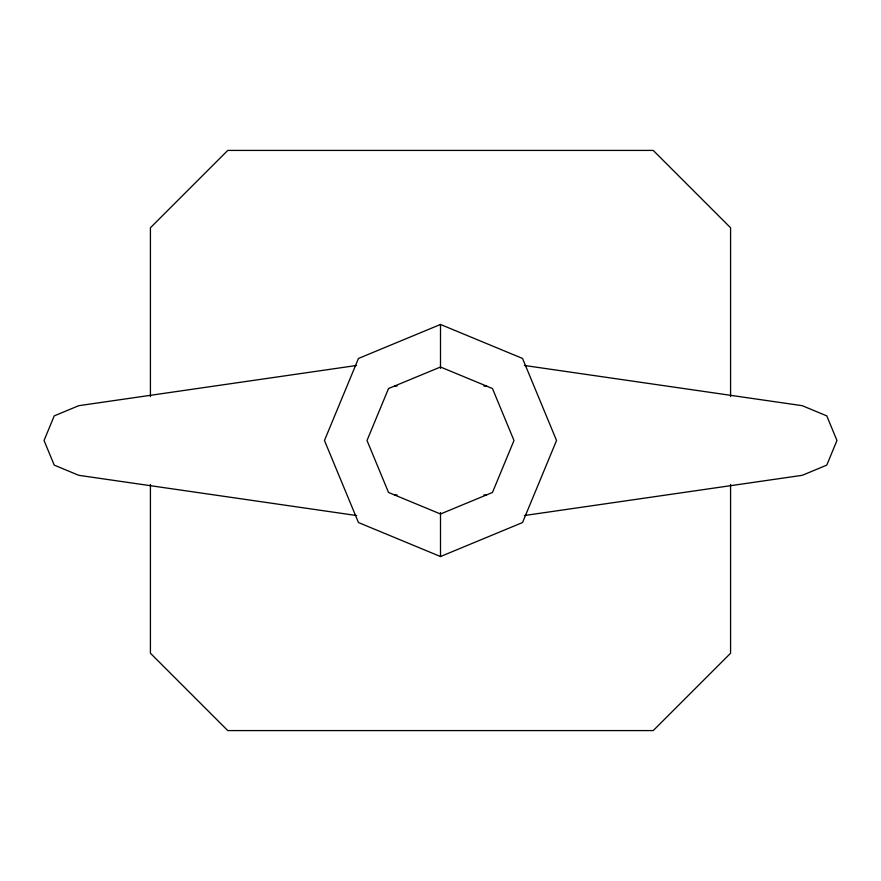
<?xml version="1.0" encoding="UTF-8"?>
<svg xmlns="http://www.w3.org/2000/svg" width="881" height="881" viewBox="0 0 881 881"><rect width="100%" height="100%" fill="white"/><g stroke="black" fill="none" stroke-linecap="round" stroke-linejoin="round"><path stroke-width="1.32" d="M440.5 324.461L358.457 358.457L324.461 440.5L358.457 522.543L440.5 556.539L522.543 522.543L556.539 440.5L522.543 358.457L440.5 324.461L440.5 368.412M356.596 365.472L78.75 405.689L54.215 415.887L44.05 440.5L54.215 465.113L78.75 475.311L356.673 515.539M524.404 515.528L802.25 475.311L826.785 465.113L836.95 440.5L826.785 415.887L802.25 405.689L524.327 365.461M394.468 386.076L397.078 386.076M483.922 386.076L486.532 386.076M394.468 494.924L397.078 494.924M483.922 494.924L486.532 494.924M730.58 396.582L730.58 227.772L653.228 150.42L227.772 150.42L150.42 227.772L150.42 396.582M730.58 484.418L730.58 653.228L653.228 730.58L227.772 730.58L150.42 653.228L150.42 484.418M440.5 512.588L440.5 556.539M388.532 388.532L367.014 440.5L388.532 492.468L440.5 513.986L492.468 492.468L513.986 440.5L492.468 388.532L440.5 367.014L388.532 388.532"/></g></svg>
